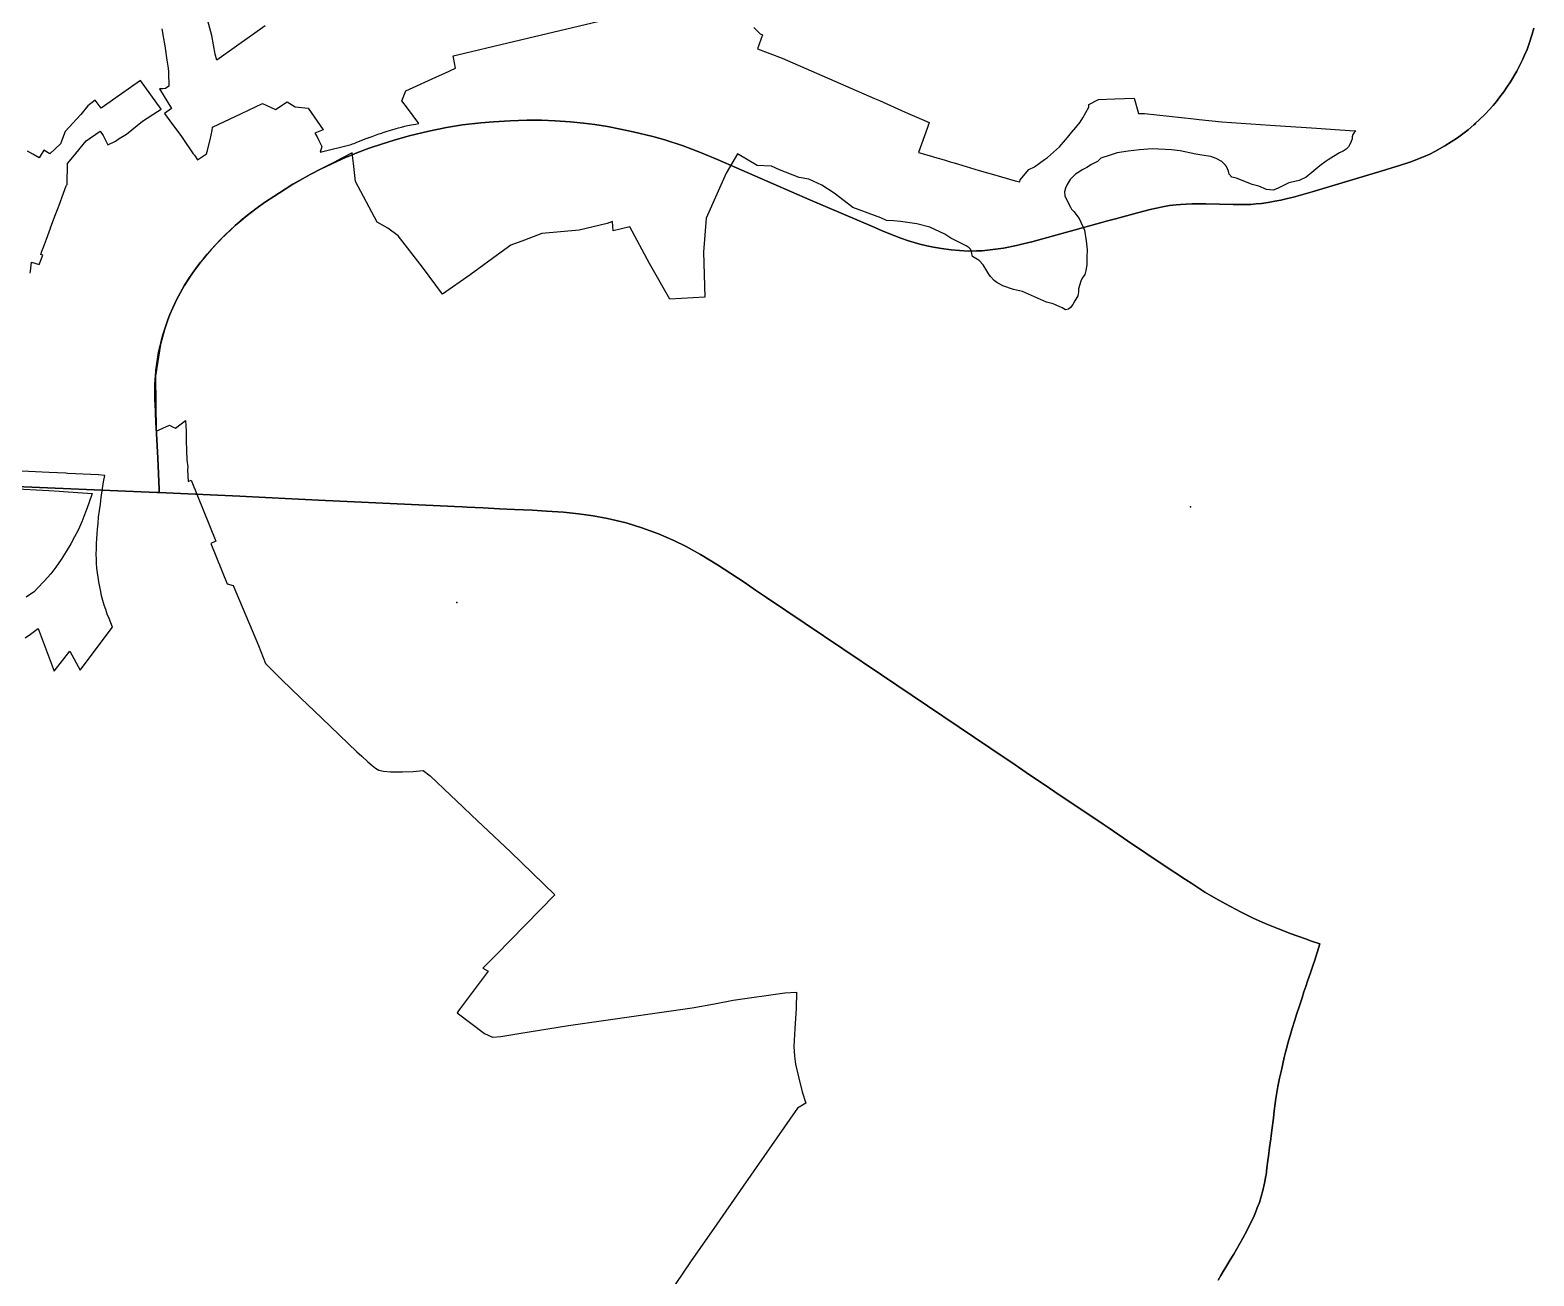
# Model space of a CAD drawing. Header units: inches. Extents: x 11258954 to 11313122, y 3645444 to 3695200.
# Drawn here: x 11292280 to 11300617, y 3662849 to 3669756 of the extents above; entities that cross this region are included whole.
import ezdxf

# ---------------------------------------------------------------- set-up
doc = ezdxf.new("R2010")
doc.units = ezdxf.units.IN
doc.header["$MEASUREMENT"] = 0
for name, color, linetype in [('EnterpriseZone', 103, 'Continuous'), ('PollingPlace', 42, 'Continuous'), ('VotingPrecinct', 233, 'Continuous')]:
    doc.layers.add(name, color=color, linetype=linetype)

msp = doc.modelspace()

# ---------------------------------------------------------------- linework, layer by layer
at = {"layer": 'EnterpriseZone'}
for points in [[(11293010, 3669763, 0), (11293020, 3669708.5, 0), (11293026, 3669680, 0), (11293030, 3669656.25, 0), (11293038, 3669589.5, 0), (11293043, 3669555.75, 0), (11293047, 3669527.5, 0), (11293048, 3669510, 0), (11293048, 3669507.75, 0), (11293050, 3669458, 0), (11293049.473, 3669445.353, 0), (11293030.5315, 3669432.321, 0), (11293016, 3669431, 0), (11292999, 3669430, 0), (11292998.376, 3669430.835, 0), (11293065.1215, 3669320.961, 0), (11293026, 3669293, 0), (11293055, 3669253.5, 0), (11293092, 3669202.5, 0), (11293116, 3669171, 0), (11293123, 3669161, 0), (11293185, 3669070.25, 0), (11293192, 3669061.5, 0), (11293209.066, 3669036.541, 0), (11293258, 3669070, 0), (11293262, 3669083.5, 0), (11293263, 3669088.5, 0), (11293263, 3669089.75, 0), (11293279, 3669148, 0), (11293289, 3669198.5, 0), (11293291, 3669217, 0), (11293452, 3669293.5, 0), (11293569, 3669349, 0), (11293593, 3669338, 0), (11293641, 3669315.5, 0), (11293705, 3669357.75, 0), (11293749, 3669330.25, 0), (11293822, 3669322.5, 0), (11293905, 3669202, 0), (11293858, 3669183.5, 0), (11293872, 3669164.5, 0), (11293881, 3669144, 0), (11293888, 3669129.25, 0), (11293898, 3669110, 0), (11293889, 3669078.25, 0), (11294060, 3669121.25, 0), (11294068, 3669124.5, 0), (11294076, 3669128, 0), (11294084, 3669131.5, 0), (11294091, 3669134.25, 0), (11294106, 3669139.75, 0), (11294138, 3669152.25, 0), (11294155, 3669159, 0), (11294158, 3669160, 0), (11294166, 3669162.75, 0), (11294176, 3669166.25, 0), (11294196, 3669173.75, 0), (11294205, 3669176.75, 0), (11294214, 3669180, 0), (11294222, 3669183, 0), (11294228, 3669185.25, 0), (11294238, 3669188.25, 0), (11294249, 3669191.75, 0), (11294260, 3669195.5, 0), (11294272, 3669199.25, 0), (11294286, 3669203.25, 0), (11294310, 3669210.25, 0), (11294323, 3669213.75, 0), (11294340, 3669218.25, 0), (11294357, 3669222.75, 0), (11294373, 3669226.5, 0), (11294384, 3669228.75, 0), (11294392, 3669230.25, 0), (11294405, 3669232.5, 0), (11294419, 3669235, 0), (11294435, 3669238, 0), (11294372, 3669322.5, 0), (11294342, 3669363.25, 0), (11294364, 3669418.25, 0), (11294549, 3669503.25, 0), (11294579.752, 3669517.4165, 0), (11294638, 3669544.25, 0), (11294628, 3669603.75, 0), (11294626, 3669612.25, 0), (11294628, 3669612.75, 0), (11294649.424, 3669617.874, 0), (11294928, 3669684.5, 0), (11295504.62, 3669822.6, 0)], [(11293583, 3669779.5, 0), (11293437.058, 3669676.698, 0), (11293424, 3669667.5, 0), (11293314.999, 3669588.982, 0), (11293306.32, 3669622.0205, 0), (11293286.9268, 3669725.3761, 0), (11293260.5285, 3669827.168, 0)], [(11296291.7685, 3669769.5155, 0), (11296328.1915, 3669735.261, 0), (11296341.258, 3669730.2345, 0), (11296313.638, 3669652.464, 0), (11296449.904, 3669600.047, 0), (11296960.8095, 3669375.657, 0), (11296988.867, 3669365.0375, 0), (11297112, 3669309.25, 0), (11297144.5, 3669295, 0), (11297234.638, 3669255.7915, 0), (11297264, 3669244.25, 0), (11297256.137, 3669215.138, 0), (11297206.177, 3669078.065, 0), (11297277.1175, 3669057.0515, 0), (11297293.8345, 3669052.1, 0), (11297314.625, 3669045.463, 0), (11297347, 3669036.25, 0), (11297380.439, 3669026.017, 0), (11297402.281, 3669019.563, 0), (11297469.973, 3668999.562, 0), (11297542.409, 3668978.1595, 0), (11297634.037, 3668951.086, 0), (11297741.448, 3668919.507, 0), (11297766.875, 3668914.1785, 0), (11297768.931, 3668924.7625, 0), (11297817.073, 3668983.081, 0), (11297848.926, 3668998.4735, 0), (11297904.132, 3669037.995, 0), (11297920.2245, 3669049.5155, 0), (11297987.8115, 3669108.723, 0), (11298031.386, 3669160.784, 0), (11298053.688, 3669187.4295, 0), (11298077.7165, 3669216.1375, 0), (11298101.7405, 3669244.8405, 0), (11298116.178, 3669270.242, 0), (11298149.015, 3669328.0175, 0), (11298149.888, 3669342.5315, 0), (11298204.0055, 3669370.6395, 0), (11298294.057, 3669373.9285, 0), (11298400.0245, 3669377.799, 0), (11298424.687, 3669294.2735, 0), (11298459.073, 3669293.046, 0), (11298731.3195, 3669263.925, 0), (11298761.347, 3669260.713, 0), (11298887.5825, 3669247.21, 0), (11299155, 3669229.5, 0), (11299412, 3669212.5, 0), (11299541.266, 3669203.43, 0), (11299571.5105, 3669201.5375, 0), (11299594, 3669199.75, 0), (11299630.2575, 3669197.773, 0), (11299619.632, 3669188.564, 0), (11299613.965, 3669176.1675, 0), (11299609.36, 3669164.8335, 0), (11299608.652, 3669153.145, 0), (11299604.0475, 3669138.6235, 0), (11299595.9015, 3669122.3305, 0), (11299589.5255, 3669108.163, 0), (11299577, 3669096.25, 0), (11299559.819, 3669085.399, 0), (11299538.7225, 3669075.554, 0), (11299505.8415, 3669055.4925, 0), (11299476.287, 3669035.9085, 0), (11299465.737, 3669028.9175, 0), (11299431.0665, 3669003.508, 0), (11299385.823, 3668965.5815, 0), (11299354, 3668940.75, 0), (11299314.945, 3668921.3735, 0), (11299259.066, 3668909.1345, 0), (11299214.0075, 3668887.353, 0), (11299195.2355, 3668877.1015, 0), (11299170.673, 3668868.4615, 0), (11299135, 3668872, 0), (11299091.594, 3668890.4125, 0), (11299076.703, 3668894.5175, 0), (11299054.456, 3668900.65, 0), (11298967.555, 3668935.22, 0), (11298942.8295, 3668941.0305, 0), (11298926.882, 3668956.978, 0), (11298923.915, 3668974.4095, 0), (11298911.9625, 3668999.9115, 0), (11298907.967, 3669007.7885, 0), (11298887.6925, 3669026.5795, 0), (11298855.797, 3669044.011, 0), (11298825.261, 3669055.632, 0), (11298775.7085, 3669062.5165, 0), (11298742.555, 3669067.253, 0), (11298655.15, 3669086.3225, 0), (11298608.745, 3669091.576, 0), (11298500.7955, 3669096.64, 0), (11298431.1285, 3669091.7535, 0), (11298367.3665, 3669084.2615, 0), (11298307, 3669074.5, 0), (11298267.1675, 3669062.329, 0), (11298215.9065, 3669045.4945, 0), (11298197, 3669027.75, 0), (11298164, 3669010.25, 0), (11298139.011, 3668993.2005, 0), (11298112.926, 3668981.7035, 0), (11298094.2905, 3668968.7075, 0), (11298075.22, 3668956.978, 0), (11298046.1675, 3668927.926, 0), (11298029.0545, 3668899.493, 0), (11298020.142, 3668879.8725, 0), (11298014.272, 3668859.995, 0), (11298016.6275, 3668837.1905, 0), (11298030.95, 3668804.979, 0), (11298047.5425, 3668773.491, 0), (11298054, 3668763, 0), (11298067.271, 3668750.067, 0), (11298096.7415, 3668711.8875, 0), (11298125.6975, 3668646.158, 0), (11298135.3685, 3668587.364, 0), (11298139.82, 3668537.9345, 0), (11298138.0615, 3668496.4795, 0), (11298138.0615, 3668455.0395, 0), (11298132.7485, 3668422.8085, 0), (11298127.79, 3668401.203, 0), (11298113.2685, 3668380.3055, 0), (11298104.768, 3668364.7215, 0), (11298092.017, 3668321.1565, 0), (11298093.08, 3668304.5095, 0), (11298089.1835, 3668283.289, 0), (11298072.537, 3668254.5995, 0), (11298061.557, 3668234.765, 0), (11298048.806, 3668218.4725, 0), (11298037.118, 3668208.555, 0), (11298019.4245, 3668205.205, 0), (11298002.006, 3668215.6795, 0), (11297951.511, 3668237.4725, 0), (11297914.2585, 3668247.6925, 0), (11297782.802, 3668306.2085, 0), (11297731.9505, 3668317.7475, 0), (11297672.1155, 3668337.5275, 0), (11297639.544, 3668357.03, 0), (11297625.408, 3668367.736, 0), (11297604.0735, 3668390.287, 0), (11297595.1755, 3668403.5045, 0), (11297584.1295, 3668420.3415, 0), (11297564.1485, 3668453.654, 0), (11297542, 3668478, 0), (11297505.127, 3668500.0215, 0), (11297501.231, 3668515.2515, 0), (11297499.1055, 3668528.0025, 0), (11297494.5015, 3668540.399, 0), (11297486.0005, 3668548.8995, 0), (11297470.4165, 3668560.588, 0), (11297384.5585, 3668602.715, 0), (11297352.1175, 3668624.696, 0), (11297268.6595, 3668662.5835, 0), (11297196.983, 3668681.012, 0), (11297105.3265, 3668695.434, 0), (11297066.6415, 3668697.6585, 0), (11297028, 3668701, 0), (11296996.182, 3668715.2365, 0), (11296840.678, 3668771.728, 0), (11296737.981, 3668852.0125, 0), (11296670.2835, 3668896.3765, 0), (11296597.981, 3668929.995, 0), (11296543.6385, 3668937.763, 0), (11296434.4945, 3668980.806, 0), (11296390.1305, 3669001.53, 0), (11296311.82, 3669005.3825, 0), (11296202.829, 3669070.566, 0), (11296138.3175, 3668962.37, 0), (11296028, 3668712.75, 0), (11296013, 3668524, 0), (11296021, 3668275.25, 0), (11295827, 3668264.5, 0), (11295714, 3668462.5, 0), (11295604.25, 3668664.75, 0), (11295512.25, 3668643.75, 0), (11295509.08, 3668694.3885, 0), (11295479.625, 3668682.75, 0), (11295324.25, 3668646, 0), (11295117, 3668628, 0), (11295020.5905, 3668591.286, 0), (11294945, 3668562.5, 0), (11294891.9345, 3668524.2725, 0), (11294719.177, 3668399.562, 0), (11294567.258, 3668292.5405, 0), (11294455, 3668442.25, 0), (11294321, 3668614.75, 0), (11294263, 3668657.75, 0), (11294204.6665, 3668690.824, 0), (11294085, 3668915.75, 0), (11294073, 3669016.75, 0), (11294065.7255, 3669075.225, 0), (11294007.754, 3669045.508, 0), (11293964.173, 3669021.1405, 0), (11293941.8495, 3669009.9865, 0), (11293836.276, 3668957.2355, 0), (11293713.815, 3668887.2215, 0), (11293603.7125, 3668815.5895, 0), (11293502.108, 3668741.871, 0), (11293449.179, 3668699.5955, 0), (11293416.8085, 3668671.617, 0), (11293358.6885, 3668616.9025, 0), (11293286.259, 3668541.122, 0), (11293232.35, 3668477.95, 0), (11293179.2105, 3668406.5455, 0), (11293135.0935, 3668338.773, 0), (11293095.8405, 3668267.711, 0), (11293059.4565, 3668188.2835, 0), (11293031.663, 3668113.6095, 0), (11293002.744, 3668013.185, 0), (11292974.8445, 3667836.987, 0), (11292980.0095, 3667532.8585, 0), (11293053.658, 3667564.601, 0), (11293069.5725, 3667556.3235, 0), (11293085.4865, 3667548.0455, 0), (11293142.652, 3667591.247, 0), (11293145.001, 3667531.7845, 0), (11293146, 3667478.766, 0), (11293149, 3667371.5, 0), (11293154, 3667334.75, 0), (11293153.296, 3667317.1575, 0), (11293157.2805, 3667253.6595, 0), (11293172.441, 3667259.6255, 0), (11293310.418, 3666921.579, 0), (11293281.769, 3666910.046, 0), (11293371.8905, 3666685.5195, 0), (11293406, 3666677, 0), (11293546, 3666344.5, 0), (11293584.5, 3666243.5, 0), (11293676, 3666152.75, 0), (11293778.625, 3666052.867, 0), (11293898, 3665941, 0), (11294092.518, 3665753.6185, 0), (11294120, 3665729.5, 0), (11294152, 3665699, 0), (11294176.0685, 3665677.9405, 0), (11294194.5, 3665663.125, 0), (11294213, 3665653.125, 0), (11294239.5, 3665646.625, 0), (11294277.4055, 3665644, 0), (11294345.0085, 3665644, 0), (11294403, 3665644.875, 0), (11294460, 3665650.25, 0), (11294497.586, 3665621.0375, 0), (11294610.9855, 3665513.7805, 0), (11294680, 3665449, 0), (11294729.114, 3665402.05, 0), (11294943, 3665199.75, 0), (11295189, 3664962.25, 0), (11294862, 3664627.25, 0), (11294791, 3664555.25, 0), (11294820, 3664537.5, 0), (11294659, 3664324.5, 0), (11294648, 3664307.75, 0), (11294798.5, 3664193.125, 0), (11294843, 3664172, 0), (11294890.7645, 3664175.2, 0), (11294989, 3664191.75, 0), (11295265.256, 3664236.7655, 0), (11295951.165, 3664334.8015, 0), (11296074, 3664357.25, 0), (11296178, 3664377.5, 0), (11296464, 3664418.75, 0), (11296529, 3664421.5, 0), (11296527, 3664332, 0), (11296520, 3664220, 0), (11296514, 3664120.5, 0), (11296517.5, 3664067.625, 0), (11296524, 3664022, 0), (11296539.7415, 3663951.9685, 0), (11296559.963, 3663869.679, 0), (11296581, 3663807, 0), (11296534, 3663779.5, 0), (11296233, 3663345.75, 0), (11296070.3065, 3663111.9325, 0), (11295945.651, 3662932.169, 0), (11295856.0755, 3662801.9365, 0)], [(11292280, 3668407.5, 0), (11292282, 3668419.25, 0), (11292288, 3668469.5, 0), (11292331, 3668455.5, 0), (11292351, 3668507.5, 0), (11292339, 3668511.5, 0), (11292346, 3668530.5, 0), (11292354, 3668551.75, 0), (11292371, 3668596.75, 0), (11292394, 3668658.5, 0), (11292394, 3668659.75, 0), (11292418, 3668724.5, 0), (11292435, 3668770.25, 0), (11292441, 3668786, 0), (11292466, 3668851.5, 0), (11292481, 3668892.25, 0), (11292482, 3668895.25, 0), (11292484, 3668898, 0), (11292485, 3668900.5, 0), (11292488, 3669015.5, 0), (11292518, 3669052, 0), (11292592, 3669142.5, 0), (11292669, 3669196.25, 0), (11292685, 3669171.25, 0), (11292712.1325, 3669119.02, 0), (11292753, 3669140.25, 0), (11292775, 3669155.5, 0), (11292814, 3669179.75, 0), (11292904, 3669251.5, 0), (11292986, 3669304.75, 0), (11293007, 3669317.75, 0), (11292892.6635, 3669475.734, 0), (11292787.577, 3669402.7265, 0), (11292674.1165, 3669323.901, 0), (11292641.44, 3669366.512, 0), (11292601, 3669335.5, 0), (11292562, 3669288, 0), (11292474, 3669193, 0), (11292448, 3669125.75, 0), (11292390, 3669070.25, 0), (11292357, 3669091, 0), (11292336.5455, 3669057.2535, 0), (11292331, 3669047, 0), (11292296, 3669067.5, 0), (11292266, 3669085, 0)], [(11292253, 3666385.75, 0), (11292283, 3666406.5, 0), (11292313, 3666429.25, 0), (11292324.266, 3666437.2665, 0), (11292414.436, 3666201.2655, 0), (11292500.8935, 3666313.34, 0), (11292557.671, 3666206.9825, 0), (11292557.7315, 3666206.8695, 0), (11292738, 3666445.25, 0), (11292737.895, 3666445.5, 0), (11292718, 3666492.75, 0), (11292707, 3666518, 0), (11292700, 3666544.25, 0), (11292691, 3666567.75, 0), (11292684, 3666593.75, 0), (11292677, 3666619.75, 0), (11292672, 3666643.5, 0), (11292666, 3666668.25, 0), (11292661, 3666697, 0), (11292658, 3666723.25, 0), (11292654, 3666746, 0), (11292651, 3666772, 0), (11292649, 3666799, 0), (11292648, 3666823.25, 0), (11292647, 3666849, 0), (11292648, 3666881.25, 0), (11292649, 3666908.5, 0), (11292651, 3666935.25, 0), (11292652, 3666963.5, 0), (11292654, 3666989.75, 0), (11292658, 3667022.25, 0), (11292660, 3667054.75, 0), (11292665, 3667092.5, 0), (11292670, 3667127, 0), (11292674, 3667164.5, 0), (11292688, 3667251.25, 0), (11292695, 3667287, 0), (11292660, 3667289.75, 0), (11292490, 3667297.75, 0), (11292478, 3667298.5, 0), (11292386, 3667303, 0), (11292196, 3667311.75, 0)], [(11292175, 3667213.75, 0), (11292384, 3667202.5, 0), (11292442, 3667198.75, 0), (11292465, 3667197.25, 0), (11292624, 3667187, 0), (11292606, 3667133.25, 0), (11292592, 3667092, 0), (11292579, 3667059.5, 0), (11292567, 3667029.75, 0), (11292546, 3666984, 0), (11292527, 3666946.75, 0), (11292507, 3666908.25, 0), (11292481, 3666864.75, 0), (11292453, 3666820.75, 0), (11292423, 3666777.5, 0), (11292396, 3666742, 0), (11292359, 3666700, 0), (11292322, 3666662.5, 0), (11292302, 3666642, 0), (11292300, 3666639.75, 0), (11292259, 3666611, 0)]]:
    msp.add_polyline3d(points, dxfattribs=at)
at = {"layer": 'PollingPlace'}
for p in [(11298713.212, 3667111.953), (11294645.7375, 3666581.6575)]:
    msp.add_point(p, dxfattribs=at)
at = {"layer": 'VotingPrecinct'}
for points in [[(11300617.05, 3669765.8, 0), (11300608.2, 3669733.05, 0), (11300588.7, 3669675.2, 0), (11300578.85, 3669648.65, 0), (11300565.5, 3669617.6, 0), (11300552.95, 3669590.5, 0), (11300537.1, 3669558.35, 0), (11300521.6, 3669528.45, 0), (11300487.2, 3669469.3, 0), (11300467.3, 3669439.15, 0), (11300449.7, 3669414.05, 0), (11300428.7, 3669385.55, 0), (11300409.1, 3669360.55, 0), (11300390.4, 3669337.8, 0), (11300368.85, 3669313.3, 0), (11300348.45, 3669291.15, 0), (11300312.5, 3669256.05, 0), (11300294.05, 3669239.45, 0), (11300289.3935, 3669234.9945, 0), (11300284.8, 3669230.6, 0), (11300251.85, 3669203.2, 0), (11300223.05, 3669180.45, 0), (11300192.85, 3669158.3, 0), (11300159.05, 3669135.45, 0), (11300123.8, 3669113.35, 0), (11300068.55, 3669082.85, 0), (11300039.15, 3669068.15, 0), (11300005.4, 3669052.85, 0), (11299933.95, 3669024.7, 0), (11299865.8, 3669002.4, 0), (11299828.7, 3668991.5, 0), (11299794.4, 3668980.7, 0), (11299388.15, 3668859.55, 0), (11299283.7, 3668830.35, 0), (11299250.55, 3668822, 0), (11299213.1, 3668813.35, 0), (11299179.95, 3668806.45, 0), (11299143.1, 3668800.1, 0), (11299107.35, 3668795.2, 0), (11299076.65, 3668791.8, 0), (11299048.6, 3668789.8, 0), (11299023.45, 3668788.95, 0), (11298991.8, 3668788.5, 0), (11298950.1, 3668788.85, 0), (11298798.55, 3668792.6, 0), (11298756.1, 3668793.05, 0), (11298722.95, 3668792.9, 0), (11298688.95, 3668791.6, 0), (11298658.45, 3668789.55, 0), (11298633.35, 3668787.4, 0), (11298596.55, 3668782.55, 0), (11298557.2, 3668776, 0), (11298524.85, 3668769.35, 0), (11298489.85, 3668761.5, 0), (11298418.9, 3668743.2, 0), (11298297.4, 3668710.15, 0), (11298252.95, 3668697.65, 0), (11298214.4, 3668687.4, 0), (11298193.9, 3668681.2, 0), (11297833.5, 3668582, 0), (11297786.1, 3668570.1, 0), (11297747.8, 3668561.3, 0), (11297676.45, 3668547.65, 0), (11297617.192, 3668538.681, 0), (11297557.7, 3668532.339, 0), (11297535.5035, 3668531.563, 0), (11297526.409, 3668531.245, 0), (11297482.849, 3668530.938, 0), (11297432.064, 3668533.506, 0), (11297385.877, 3668538.014, 0), (11297332.9, 3668545.85, 0), (11297289.05, 3668552.8, 0), (11297251.6, 3668560.4, 0), (11297213.2, 3668569.6, 0), (11297149.9, 3668588.05, 0), (11297107.05, 3668603, 0), (11297074.6, 3668615.1, 0), (11297004.45, 3668643.15, 0), (11296962.9, 3668661.35, 0), (11296603.6, 3668815.4, 0), (11296093.95, 3669036.45, 0), (11295997.2, 3669076.8, 0), (11295901, 3669113.3, 0), (11295799.05, 3669146.5, 0), (11295732.4, 3669165.55, 0), (11295624.2, 3669192.5, 0), (11295552.7, 3669207.4, 0), (11295480.5, 3669220.85, 0), (11295410.7, 3669232.3, 0), (11295348.2, 3669240.35, 0), (11295276.15, 3669247.55, 0), (11295191.85, 3669252.95, 0), (11295115.1, 3669255.8, 0), (11295033.3, 3669255.8, 0), (11294942.4, 3669253.2, 0), (11294849.45, 3669247.65, 0), (11294778.35, 3669241.9, 0), (11294678.2, 3669230.7, 0), (11294589.05, 3669216.2, 0), (11294490.35, 3669196.3, 0), (11294382.6, 3669170.05, 0), (11294299.35, 3669146.15, 0), (11294234.05, 3669125.9, 0), (11294159.55, 3669100.5, 0), (11294092.207, 3669075.6355, 0), (11294044.1665, 3669055.3455, 0), (11294042.254, 3669054.478, 0), (11294008.7325, 3669039.3055, 0), (11293894.4, 3668987.55, 0), (11293832.95, 3668955.5, 0), (11293793.5, 3668933.95, 0), (11293737.7, 3668901.65, 0), (11293693.8, 3668874.8, 0), (11293631.1, 3668834.1, 0), (11293586.2, 3668803.55, 0), (11293546.45, 3668775.35, 0), (11293500.95, 3668741, 0), (11293474.753, 3668720.089, 0), (11293450.4, 3668700.65, 0), (11293417.35, 3668672.1, 0), (11293392.4, 3668649.05, 0), (11293339.45, 3668598.3, 0), (11293305.2, 3668562.35, 0), (11293261.2, 3668512.65, 0), (11293239.45, 3668486.7, 0), (11293225.3, 3668469.1, 0), (11293199.1, 3668434.6, 0), (11293180.55, 3668408.5, 0), (11293160.4, 3668378.85, 0), (11293136.35, 3668340.85, 0), (11293113.45, 3668301.35, 0), (11293102.6, 3668281.05, 0), (11293092.2, 3668260.5, 0), (11293071.2, 3668215.65, 0), (11293055.65, 3668179.05, 0), (11293046.55, 3668155.65, 0), (11293026.5, 3668099.05, 0), (11293016.2, 3668065.5, 0), (11293005.15, 3668023.25, 0), (11293004.2, 3668019.35, 0), (11292999.631, 3668000, 0), (11292998.45, 3667995, 0), (11292995.65, 3667982.4, 0), (11292993, 3667969.7, 0), (11292990.5, 3667957.05, 0), (11292988.15, 3667944.35, 0), (11292986.1, 3667932, 0), (11292984.2, 3667919.6, 0), (11292982.45, 3667907.2, 0), (11292980.9, 3667894.85, 0), (11292979.4, 3667882.4, 0), (11292978, 3667869.95, 0), (11292976.8, 3667858.2, 0), (11292975.65, 3667846.45, 0), (11292974.65, 3667834.7, 0), (11292973.85, 3667822.95, 0), (11292973.05, 3667811.15, 0), (11292972.45, 3667799.4, 0), (11292972.05, 3667788.35, 0), (11292971.85, 3667777.3, 0), (11292971.65, 3667766.2, 0), (11292971.6, 3667755.15, 0), (11292971.55, 3667744.1, 0), (11292971.45, 3667735.55, 0), (11292971.6, 3667730.05, 0), (11292972.05, 3667715.55, 0), (11292972.45, 3667701, 0), (11292972.85, 3667686.5, 0), (11292977.6, 3667581.05, 0), (11292980.7305, 3667518.4415, 0), (11292988.2, 3667382.65, 0), (11292996.05, 3667210.05, 0), (11292996.4395, 3667192.4815, 0), (11292983.245, 3667193.0225, 0), (11292116.905, 3667228.5525, 0)], [(11298866.0875, 3662824.8415, 0), (11298881.0005, 3662851.501, 0), (11298894.5545, 3662873.7615, 0), (11298914.0365, 3662905.758, 0), (11298933.5185, 3662937.754, 0), (11298953.0005, 3662969.7505, 0), (11298969.655, 3662999.3125, 0), (11298986.3095, 3663028.874, 0), (11299002.9635, 3663058.436, 0), (11299022.9995, 3663094.0005, 0), (11299042.4995, 3663133.5, 0), (11299061.9995, 3663172.9995, 0), (11299072.765, 3663199.6675, 0), (11299083.5305, 3663226.336, 0), (11299095.001, 3663254.7495, 0), (11299104.5005, 3663288.875, 0), (11299114, 3663323.0005, 0), (11299122.61, 3663362.9415, 0), (11299131.2205, 3663402.883, 0), (11299131.9995, 3663406.5005, 0), (11299136.9995, 3663447.1255, 0), (11299141.999, 3663487.75, 0), (11299145.1315, 3663511.8885, 0), (11299151.429, 3663560.4345, 0), (11299157.7265, 3663608.981, 0), (11299159.999, 3663626.5005, 0), (11299165.6675, 3663668.7935, 0), (11299171.336, 3663711.0865, 0), (11299173, 3663723.4995, 0), (11299177.875, 3663764.3135, 0), (11299182.7505, 3663805.1275, 0), (11299185.9695, 3663832.0905, 0), (11299191.9855, 3663865.67, 0), (11299198.001, 3663899.2495, 0), (11299207.452, 3663944.1015, 0), (11299216.903, 3663988.9535, 0), (11299224.791, 3664024.0035, 0), (11299232.679, 3664059.053, 0), (11299239.4905, 3664089.571, 0), (11299246.3915, 3664114.509, 0), (11299253.292, 3664139.446, 0), (11299265, 3664181.7495, 0), (11299277.396, 3664220.706, 0), (11299290.4315, 3664261.6745, 0), (11299303.4665, 3664302.643, 0), (11299317.438, 3664346.5555, 0), (11299331.41, 3664390.468, 0), (11299341.9995, 3664423.751, 0), (11299352.253, 3664453.355, 0), (11299362.5065, 3664482.959, 0), (11299378.1335, 3664528.0855, 0), (11299393.761, 3664573.2115, 0), (11299400.987, 3664594.078, 0), (11299431.1165, 3664689.8055, 0), (11299430.722, 3664689.9365, 0), (11299384.4, 3664705.3, 0), (11299350.7, 3664716.85, 0), (11299271.55, 3664745.1, 0), (11299201.3, 3664772.35, 0), (11299128.05, 3664802.7, 0), (11299060.7, 3664833, 0), (11299035.55, 3664845.2, 0), (11298990.1, 3664867.55, 0), (11298907.6, 3664910.85, 0), (11298854.05, 3664940.85, 0), (11298793.15, 3664976.85, 0), (11298719.7, 3665023.5, 0), (11298684.95, 3665046.15, 0), (11298561.35, 3665128.5, 0), (11298364.2, 3665261.65, 0), (11298261.5, 3665330.45, 0), (11298229.3, 3665352.6, 0), (11297961.2, 3665533.3, 0), (11297902.55, 3665573.3, 0), (11297826.85, 3665623.8, 0), (11297716.95, 3665698.35, 0), (11297686.45, 3665718.45, 0), (11297000, 3666180.9, 0), (11296363.486, 3666610.3995, 0), (11296363.427, 3666610.439, 0), (11296302.55, 3666651.55, 0), (11296239.05, 3666694.4, 0), (11296091.1, 3666791.2, 0), (11295997.05, 3666848.65, 0), (11295917.15, 3666893.2, 0), (11295848.65, 3666926.5, 0), (11295763.55, 3666963.5, 0), (11295671.95, 3666996.6, 0), (11295584.6, 3667023.1, 0), (11295480.35, 3667048.55, 0), (11295400.9, 3667063.2, 0), (11295320.95, 3667074.1, 0), (11295237.2, 3667082.35, 0), (11295143.55, 3667088.95, 0), (11295065.9, 3667093.4, 0), (11294965.3, 3667098.35, 0), (11294882, 3667102.4, 0), (11294791.3, 3667107, 0), (11294702.5, 3667111.35, 0), (11294677.6, 3667112.55, 0), (11294633.4015, 3667114.646, 0), (11293878.5, 3667150.45, 0), (11293731.85, 3667157.15, 0), (11293585.7, 3667164.1, 0), (11293442.15, 3667170.95, 0), (11293073.141, 3667189.3355, 0), (11292996.475, 3667192.48, 0), (11292996.4395, 3667192.4815, 0), (11292996.05, 3667210.05, 0), (11292988.2, 3667382.65, 0), (11292980.7305, 3667518.4415, 0), (11292977.6, 3667581.05, 0), (11292972.85, 3667686.5, 0), (11292972.45, 3667701, 0), (11292972.05, 3667715.55, 0), (11292971.6, 3667730.05, 0), (11292971.45, 3667735.55, 0), (11292971.55, 3667744.1, 0), (11292971.6, 3667755.15, 0), (11292971.65, 3667766.2, 0), (11292971.85, 3667777.3, 0), (11292972.05, 3667788.35, 0), (11292972.45, 3667799.4, 0), (11292973.05, 3667811.15, 0), (11292973.85, 3667822.95, 0), (11292974.65, 3667834.7, 0), (11292975.65, 3667846.45, 0), (11292976.8, 3667858.2, 0), (11292978, 3667869.95, 0), (11292979.4, 3667882.4, 0), (11292980.9, 3667894.85, 0), (11292982.45, 3667907.2, 0), (11292984.2, 3667919.6, 0), (11292986.1, 3667932, 0), (11292988.15, 3667944.35, 0), (11292990.5, 3667957.05, 0), (11292993, 3667969.7, 0), (11292995.65, 3667982.4, 0), (11292998.45, 3667995, 0), (11292999.631, 3668000, 0), (11293004.2, 3668019.35, 0), (11293005.15, 3668023.25, 0), (11293016.2, 3668065.5, 0), (11293026.5, 3668099.05, 0), (11293046.55, 3668155.65, 0), (11293055.65, 3668179.05, 0), (11293071.2, 3668215.65, 0), (11293092.2, 3668260.5, 0), (11293102.6, 3668281.05, 0), (11293113.45, 3668301.35, 0), (11293136.35, 3668340.85, 0), (11293160.4, 3668378.85, 0), (11293180.55, 3668408.5, 0), (11293199.1, 3668434.6, 0), (11293225.3, 3668469.1, 0), (11293239.45, 3668486.7, 0), (11293261.2, 3668512.65, 0), (11293305.2, 3668562.35, 0), (11293339.45, 3668598.3, 0), (11293392.4, 3668649.05, 0), (11293417.35, 3668672.1, 0), (11293450.4, 3668700.65, 0), (11293474.753, 3668720.089, 0), (11293500.95, 3668741, 0), (11293546.45, 3668775.35, 0), (11293586.2, 3668803.55, 0), (11293631.1, 3668834.1, 0), (11293693.8, 3668874.8, 0), (11293737.7, 3668901.65, 0), (11293793.5, 3668933.95, 0), (11293832.95, 3668955.5, 0), (11293894.4, 3668987.55, 0), (11294008.7325, 3669039.3055, 0), (11294042.254, 3669054.478, 0), (11294044.1665, 3669055.3455, 0), (11294092.207, 3669075.6355, 0), (11294159.55, 3669100.5, 0), (11294234.05, 3669125.9, 0), (11294299.35, 3669146.15, 0), (11294382.6, 3669170.05, 0), (11294490.35, 3669196.3, 0), (11294589.05, 3669216.2, 0), (11294678.2, 3669230.7, 0), (11294778.35, 3669241.9, 0), (11294849.45, 3669247.65, 0), (11294942.4, 3669253.2, 0), (11295033.3, 3669255.8, 0), (11295115.1, 3669255.8, 0), (11295191.85, 3669252.95, 0), (11295276.15, 3669247.55, 0), (11295348.2, 3669240.35, 0), (11295410.7, 3669232.3, 0), (11295480.5, 3669220.85, 0), (11295552.7, 3669207.4, 0), (11295624.2, 3669192.5, 0), (11295732.4, 3669165.55, 0), (11295799.05, 3669146.5, 0), (11295901, 3669113.3, 0), (11295997.2, 3669076.8, 0), (11296093.95, 3669036.45, 0), (11296603.6, 3668815.4, 0), (11296962.9, 3668661.35, 0), (11297004.45, 3668643.15, 0), (11297074.6, 3668615.1, 0), (11297107.05, 3668603, 0), (11297149.9, 3668588.05, 0), (11297213.2, 3668569.6, 0), (11297251.6, 3668560.4, 0), (11297289.05, 3668552.8, 0), (11297332.9, 3668545.85, 0), (11297385.877, 3668538.014, 0), (11297432.064, 3668533.506, 0), (11297482.849, 3668530.938, 0), (11297526.409, 3668531.245, 0), (11297535.5035, 3668531.563, 0), (11297557.7, 3668532.339, 0), (11297617.192, 3668538.681, 0), (11297676.45, 3668547.65, 0), (11297747.8, 3668561.3, 0), (11297786.1, 3668570.1, 0), (11297833.5, 3668582, 0), (11298193.9, 3668681.2, 0), (11298214.4, 3668687.4, 0), (11298252.95, 3668697.65, 0), (11298297.4, 3668710.15, 0), (11298418.9, 3668743.2, 0), (11298489.85, 3668761.5, 0), (11298524.85, 3668769.35, 0), (11298557.2, 3668776, 0), (11298596.55, 3668782.55, 0), (11298633.35, 3668787.4, 0), (11298658.45, 3668789.55, 0), (11298688.95, 3668791.6, 0), (11298722.95, 3668792.9, 0), (11298756.1, 3668793.05, 0), (11298798.55, 3668792.6, 0), (11298950.1, 3668788.85, 0), (11298991.8, 3668788.5, 0), (11299023.45, 3668788.95, 0), (11299048.6, 3668789.8, 0), (11299076.65, 3668791.8, 0), (11299107.35, 3668795.2, 0), (11299143.1, 3668800.1, 0), (11299179.95, 3668806.45, 0), (11299213.1, 3668813.35, 0), (11299250.55, 3668822, 0), (11299283.7, 3668830.35, 0), (11299388.15, 3668859.55, 0), (11299794.4, 3668980.7, 0), (11299828.7, 3668991.5, 0), (11299865.8, 3669002.4, 0), (11299933.95, 3669024.7, 0), (11300005.4, 3669052.85, 0), (11300039.15, 3669068.15, 0), (11300068.55, 3669082.85, 0), (11300123.8, 3669113.35, 0), (11300159.05, 3669135.45, 0), (11300192.85, 3669158.3, 0), (11300223.05, 3669180.45, 0), (11300251.85, 3669203.2, 0), (11300284.8, 3669230.6, 0), (11300289.3935, 3669234.9945, 0), (11300294.05, 3669239.45, 0), (11300312.5, 3669256.05, 0), (11300348.45, 3669291.15, 0), (11300368.85, 3669313.3, 0), (11300390.4, 3669337.8, 0), (11300409.1, 3669360.55, 0), (11300428.7, 3669385.55, 0), (11300449.7, 3669414.05, 0), (11300467.3, 3669439.15, 0), (11300487.2, 3669469.3, 0), (11300521.6, 3669528.45, 0), (11300537.1, 3669558.35, 0), (11300552.95, 3669590.5, 0), (11300565.5, 3669617.6, 0), (11300578.85, 3669648.65, 0), (11300588.7, 3669675.2, 0), (11300608.2, 3669733.05, 0), (11300617.05, 3669765.8, 0)], [(11292116.905, 3667228.5525, 0), (11292983.245, 3667193.0225, 0), (11292996.4395, 3667192.4815, 0), (11292996.475, 3667192.48, 0), (11293073.141, 3667189.3355, 0), (11293442.15, 3667170.95, 0), (11293585.7, 3667164.1, 0), (11293731.85, 3667157.15, 0), (11293878.5, 3667150.45, 0), (11294633.4015, 3667114.646, 0), (11294677.6, 3667112.55, 0), (11294702.5, 3667111.35, 0), (11294791.3, 3667107, 0), (11294882, 3667102.4, 0), (11294965.3, 3667098.35, 0), (11295065.9, 3667093.4, 0), (11295143.55, 3667088.95, 0), (11295237.2, 3667082.35, 0), (11295320.95, 3667074.1, 0), (11295400.9, 3667063.2, 0), (11295480.35, 3667048.55, 0), (11295584.6, 3667023.1, 0), (11295671.95, 3666996.6, 0), (11295763.55, 3666963.5, 0), (11295848.65, 3666926.5, 0), (11295917.15, 3666893.2, 0), (11295997.05, 3666848.65, 0), (11296091.1, 3666791.2, 0), (11296239.05, 3666694.4, 0), (11296302.55, 3666651.55, 0), (11296363.427, 3666610.439, 0), (11296363.486, 3666610.3995, 0), (11297000, 3666180.9, 0), (11297686.45, 3665718.45, 0), (11297716.95, 3665698.35, 0), (11297826.85, 3665623.8, 0), (11297902.55, 3665573.3, 0), (11297961.2, 3665533.3, 0), (11298229.3, 3665352.6, 0), (11298261.5, 3665330.45, 0), (11298364.2, 3665261.65, 0), (11298561.35, 3665128.5, 0), (11298684.95, 3665046.15, 0), (11298719.7, 3665023.5, 0), (11298793.15, 3664976.85, 0), (11298854.05, 3664940.85, 0), (11298907.6, 3664910.85, 0), (11298990.1, 3664867.55, 0), (11299035.55, 3664845.2, 0), (11299060.7, 3664833, 0), (11299128.05, 3664802.7, 0), (11299201.3, 3664772.35, 0), (11299271.55, 3664745.1, 0), (11299350.7, 3664716.85, 0), (11299384.4, 3664705.3, 0), (11299430.722, 3664689.9365, 0), (11299431.1165, 3664689.8055, 0), (11299400.987, 3664594.078, 0), (11299393.761, 3664573.2115, 0), (11299378.1335, 3664528.0855, 0), (11299362.5065, 3664482.959, 0), (11299352.253, 3664453.355, 0), (11299341.9995, 3664423.751, 0), (11299331.41, 3664390.468, 0), (11299317.438, 3664346.5555, 0), (11299303.4665, 3664302.643, 0), (11299290.4315, 3664261.6745, 0), (11299277.396, 3664220.706, 0), (11299265, 3664181.7495, 0), (11299253.292, 3664139.446, 0), (11299246.3915, 3664114.509, 0), (11299239.4905, 3664089.571, 0), (11299232.679, 3664059.053, 0), (11299224.791, 3664024.0035, 0), (11299216.903, 3663988.9535, 0), (11299207.452, 3663944.1015, 0), (11299198.001, 3663899.2495, 0), (11299191.9855, 3663865.67, 0), (11299185.9695, 3663832.0905, 0), (11299182.7505, 3663805.1275, 0), (11299177.875, 3663764.3135, 0), (11299173, 3663723.4995, 0), (11299171.336, 3663711.0865, 0), (11299165.6675, 3663668.7935, 0), (11299159.999, 3663626.5005, 0), (11299157.7265, 3663608.981, 0), (11299151.429, 3663560.4345, 0), (11299145.1315, 3663511.8885, 0), (11299141.999, 3663487.75, 0), (11299136.9995, 3663447.1255, 0), (11299131.9995, 3663406.5005, 0), (11299131.2205, 3663402.883, 0), (11299122.61, 3663362.9415, 0), (11299114, 3663323.0005, 0), (11299104.5005, 3663288.875, 0), (11299095.001, 3663254.7495, 0), (11299083.5305, 3663226.336, 0), (11299072.765, 3663199.6675, 0), (11299061.9995, 3663172.9995, 0), (11299042.4995, 3663133.5, 0), (11299022.9995, 3663094.0005, 0), (11299002.9635, 3663058.436, 0), (11298986.3095, 3663028.874, 0), (11298969.655, 3662999.3125, 0), (11298953.0005, 3662969.7505, 0), (11298933.5185, 3662937.754, 0), (11298914.0365, 3662905.758, 0), (11298894.5545, 3662873.7615, 0), (11298881.0005, 3662851.501, 0), (11298866.0875, 3662824.8415, 0)]]:
    msp.add_polyline3d(points, dxfattribs=at)

doc.saveas('drawing.dxf')
